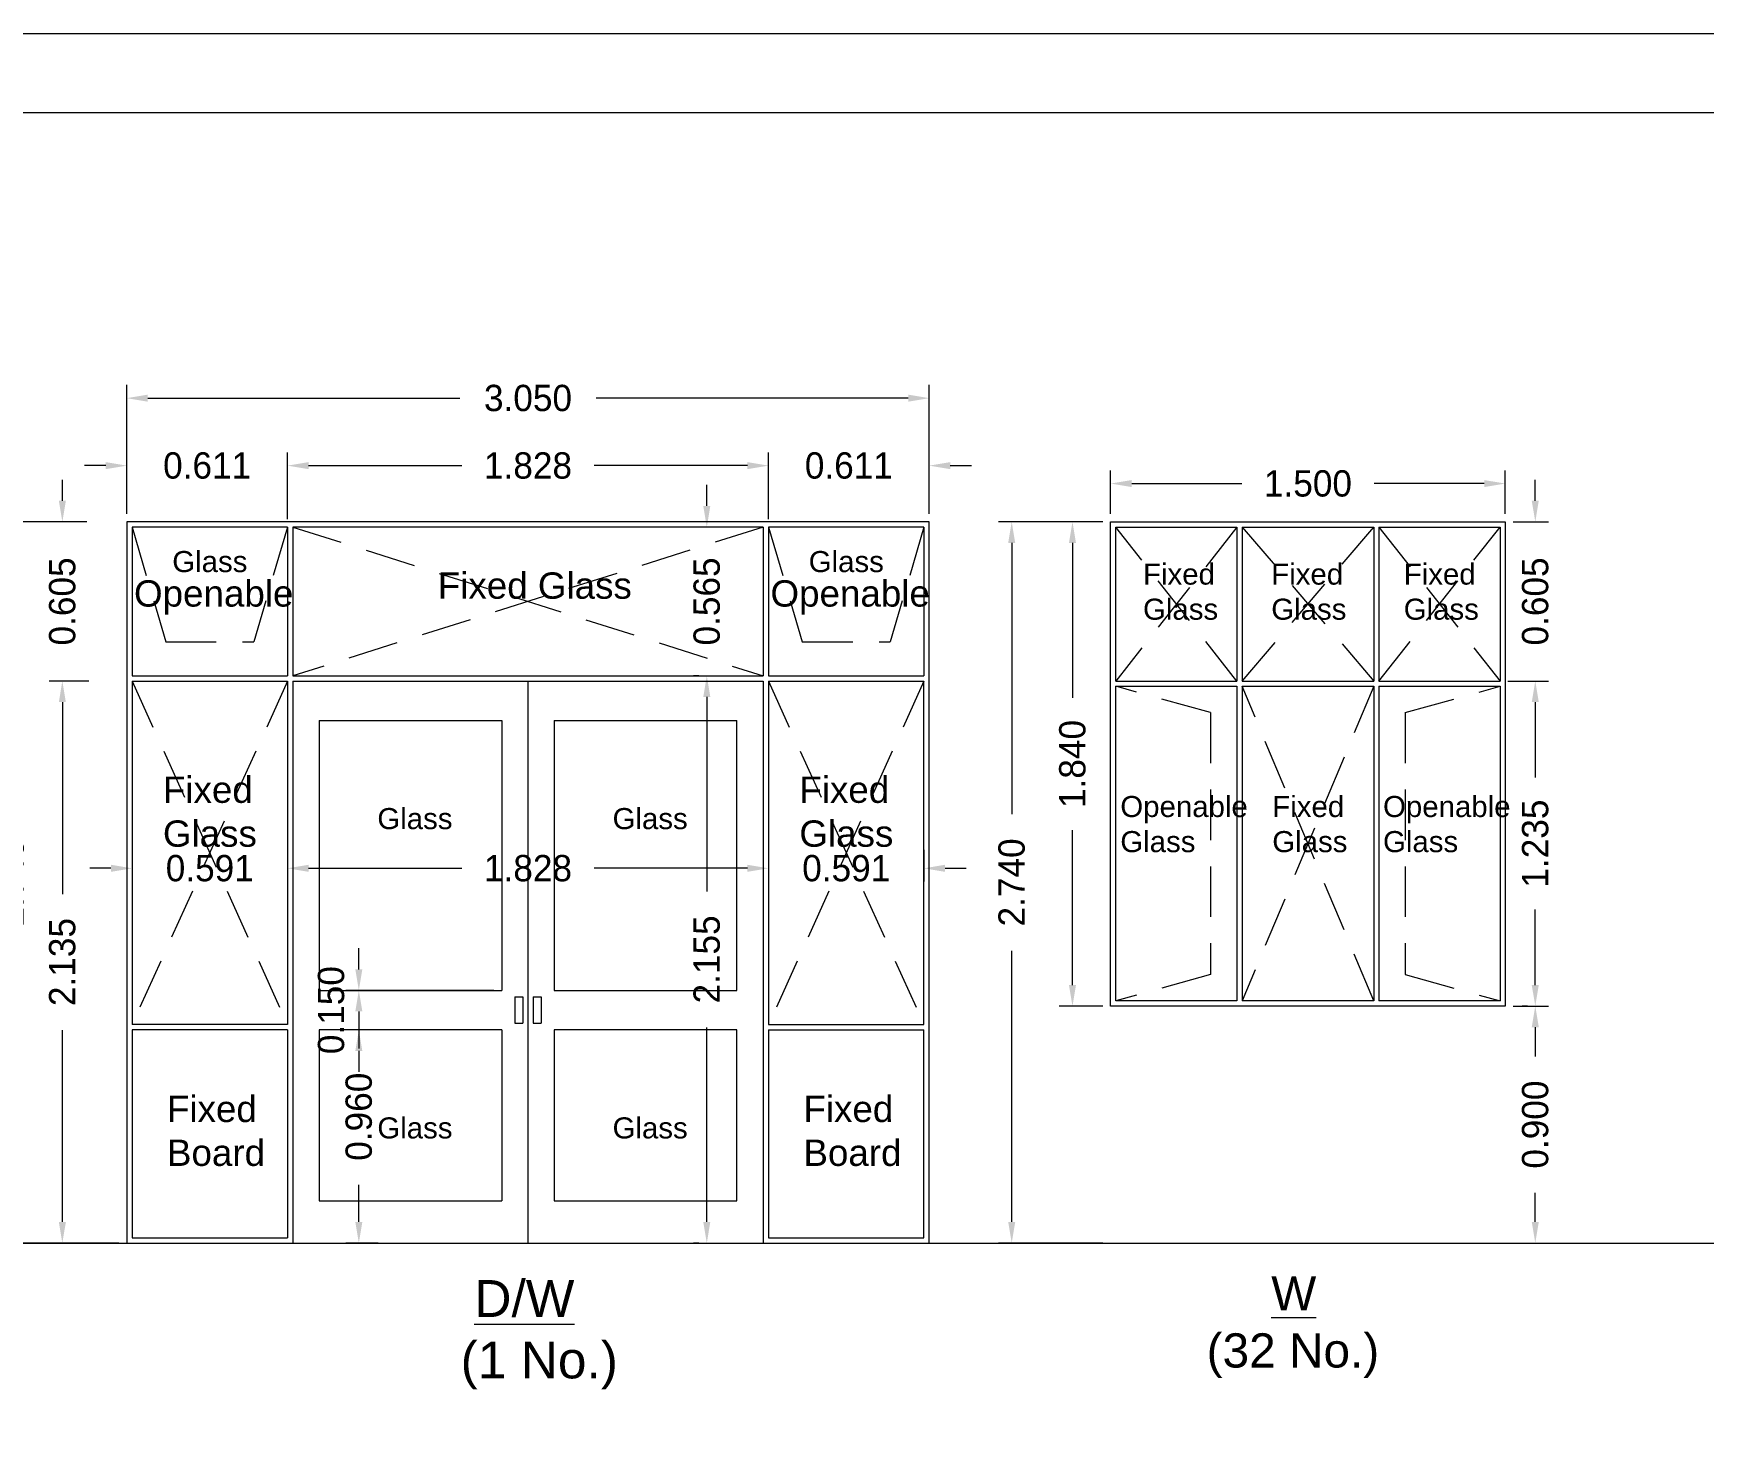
# Model space of a CAD drawing. Header units: millimetres. Extents: x 3614 to 12428, y -844 to 6844.
# Drawn here: x 5335.07 to 5341.42, y -753.11 to -747.74 of the extents above; entities that cross this region are included whole.
import ezdxf

# ---------------------------------------------------------------- set-up
doc = ezdxf.new("R2010")
doc.units = ezdxf.units.MM
doc.header["$LTSCALE"] = 40
doc.header["$MEASUREMENT"] = 0
doc.header["$PDMODE"] = 32
doc.header["$PDSIZE"] = 0.02
doc.linetypes.add('ACAD_ISO02W100', pattern=[15, 12, -3])
doc.layers.get('Defpoints').update_dxf_attribs({"linetype": 'CONTINUOUS', "lineweight": 20})
for name, color, linetype, lineweight in [('dim.1', 6, 'CONTINUOUS', 18), ('FLOOR FINISH', 10, 'CONTINUOUS', 15), ('TEXT', 7, 'CONTINUOUS', 20), ('Text-2', 180, 'CONTINUOUS', 15), ('Window', 150, 'CONTINUOUS', 15), ('Window n door', 150, 'CONTINUOUS', 15)]:
    doc.layers.add(name, color=color, linetype=linetype, lineweight=lineweight)
doc.layers.add('Text.', color=7, linetype='CONTINUOUS')
doc.styles.add('L120', font='simplex.shx', dxfattribs={"height": 1})
doc.styles.add('Tabrej', font='GOTHIC.TTF')
doc.dimstyles.new('Tabrej', dxfattribs={"dimtxt": 0.5, "dimasz": 0.45, "dimexe": 0.18, "dimexo": 0.0625, "dimgap": 0.09, "dimtad": 0, "dimdec": 3, "dimzin": 0, "dimdsep": 46, "dimtxsty": 'Tabrej', "dimcen": 0, "dimclrd": 256, "dimclre": 256, "dimclrt": 7, "dimaunit": 1, "dimadec": 3, "dimazin": 0, "dimtfac": 1, "dimtdec": 3, "dimtofl": 0, "dimtmove": 0, "dimatfit": 3, "dimfxl": 0, "dimtolj": 1, "dimtzin": 0, "dimlwd": -1, "dimlwe": -1, "dimarcsym": 0})

# ---------------------------------------------------------------- blocks, each defined once
blk = doc.blocks.new('*D497')
at = {"layer": 'Defpoints', "color": 0, "ltscale": 0.05, "transparency": 16777216}
for p in [(5335.3058, -749.5962), (5335.183, -750.2013), (5335.3137, -750.2013)]:
    blk.add_point(p, dxfattribs=at)
at = {"layer": 'dim.1', "ltscale": 0.05, "transparency": 16777216}
for p, q in [((5335.183, -749.5162), (5335.183, -749.4362)), ((5335.2758, -749.5962), (5335.133, -749.5962)), ((5335.2837, -750.2013), (5335.133, -750.2013)), ((5335.183, -750.2813), (5335.183, -750.3613))]:
    blk.add_line(p, q, dxfattribs=at)
for points in [[(5335.1697, -749.5162), (5335.1964, -749.5162), (5335.183, -749.5962)], [(5335.1697, -750.2813), (5335.1964, -750.2813), (5335.183, -750.2013)]]:
    blk.add_solid(points, dxfattribs=at)
at = {"layer": 'dim.1', "color": 7, "ltscale": 0.05, "transparency": 16777216, "insert": (5335.183, -749.8988), "char_height": 0.1, "attachment_point": 5, "rotation": 90, "style": 'Tabrej'}
blk.add_mtext('\\A1;0.605', dxfattribs=at)
blk = doc.blocks.new('*D498')
at = {"layer": 'Defpoints', "color": 0, "ltscale": 0.05, "transparency": 16777216}
for p in [(5335.3137, -750.2013), (5335.183, -752.3363), (5335.4278, -752.3363)]:
    blk.add_point(p, dxfattribs=at)
at = {"layer": 'dim.1', "ltscale": 0.05, "transparency": 16777216}
for p, q in [((5335.2837, -750.2013), (5335.133, -750.2013)), ((5335.183, -750.2813), (5335.183, -751.0103)), ((5335.183, -752.2563), (5335.183, -751.5273)), ((5335.3978, -752.3363), (5335.133, -752.3363))]:
    blk.add_line(p, q, dxfattribs=at)
for points in [[(5335.1697, -750.2813), (5335.1964, -750.2813), (5335.183, -750.2013)], [(5335.1697, -752.2563), (5335.1964, -752.2563), (5335.183, -752.3363)]]:
    blk.add_solid(points, dxfattribs=at)
at = {"layer": 'dim.1', "color": 7, "ltscale": 0.05, "transparency": 16777216, "insert": (5335.183, -751.2688), "char_height": 0.1, "attachment_point": 5, "rotation": 90, "style": 'Tabrej'}
blk.add_mtext('\\A1;2.135', dxfattribs=at)
blk = doc.blocks.new('*D499')
at = {"layer": 'Defpoints', "color": 0, "ltscale": 0.05, "transparency": 16777216}
for p in [(5335.3058, -749.5962), (5334.9868, -752.3363), (5335.4278, -752.3363)]:
    blk.add_point(p, dxfattribs=at)
at = {"layer": 'dim.1', "ltscale": 0.05, "transparency": 16777216}
for p, q in [((5335.2758, -749.5962), (5334.9368, -749.5962)), ((5334.9868, -749.6762), (5334.9868, -750.707)), ((5334.9868, -752.2563), (5334.9868, -751.2255)), ((5335.3978, -752.3363), (5334.9368, -752.3363))]:
    blk.add_line(p, q, dxfattribs=at)
for points in [[(5334.9735, -749.6762), (5335.0001, -749.6762), (5334.9868, -749.5962)], [(5334.9735, -752.2563), (5335.0001, -752.2563), (5334.9868, -752.3363)]]:
    blk.add_solid(points, dxfattribs=at)
at = {"layer": 'dim.1', "color": 7, "ltscale": 0.05, "transparency": 16777216, "insert": (5334.9868, -750.9663), "char_height": 0.1, "attachment_point": 5, "rotation": 90, "style": 'Tabrej'}
blk.add_mtext('\\A1;2.740', dxfattribs=at)
blk = doc.blocks.new('*D500')
at = {"layer": 'Defpoints', "color": 0, "ltscale": 0.05, "transparency": 16777216}
for p in [(5337.8668, -749.3829), (5336.0388, -749.6162), (5337.8668, -749.6162)]:
    blk.add_point(p, dxfattribs=at)
at = {"layer": 'dim.1', "ltscale": 0.05, "transparency": 16777216}
for p, q in [((5336.0388, -749.5862), (5336.0388, -749.3329)), ((5337.8668, -749.5862), (5337.8668, -749.3329)), ((5336.1188, -749.3829), (5336.7014, -749.3829)), ((5337.7868, -749.3829), (5337.2041, -749.3829))]:
    blk.add_line(p, q, dxfattribs=at)
for points in [[(5336.1188, -749.3696), (5336.1188, -749.3962), (5336.0388, -749.3829)], [(5337.7868, -749.3696), (5337.7868, -749.3962), (5337.8668, -749.3829)]]:
    blk.add_solid(points, dxfattribs=at)
at = {"layer": 'dim.1', "color": 7, "ltscale": 0.05, "transparency": 16777216, "insert": (5336.9528, -749.3829), "char_height": 0.1, "attachment_point": 5, "style": 'Tabrej'}
blk.add_mtext('\\A1;1.828', dxfattribs=at)
blk = doc.blocks.new('*D501')
at = {"layer": 'Defpoints', "color": 0, "ltscale": 0.05, "transparency": 16777216}
for p in [(5335.4278, -749.3829), (5335.4278, -749.5962), (5336.0388, -749.6162)]:
    blk.add_point(p, dxfattribs=at)
at = {"layer": 'dim.1', "ltscale": 0.05, "transparency": 16777216}
for p, q in [((5335.4278, -749.5662), (5335.4278, -749.3329)), ((5336.0388, -749.5862), (5336.0388, -749.3329)), ((5335.3478, -749.3829), (5335.2678, -749.3829)), ((5336.1188, -749.3829), (5336.1988, -749.3829))]:
    blk.add_line(p, q, dxfattribs=at)
for points in [[(5335.3478, -749.3696), (5335.3478, -749.3962), (5335.4278, -749.3829)], [(5336.1188, -749.3696), (5336.1188, -749.3962), (5336.0388, -749.3829)]]:
    blk.add_solid(points, dxfattribs=at)
at = {"layer": 'dim.1', "color": 7, "ltscale": 0.05, "transparency": 16777216, "insert": (5335.7333, -749.3829), "char_height": 0.1, "attachment_point": 5, "style": 'Tabrej'}
blk.add_mtext('\\A1;0.611', dxfattribs=at)
blk = doc.blocks.new('*D502')
at = {"layer": 'Defpoints', "color": 0, "ltscale": 0.05, "transparency": 16777216}
for p in [(5338.4778, -749.3829), (5337.8668, -749.6162), (5338.4778, -749.5962)]:
    blk.add_point(p, dxfattribs=at)
at = {"layer": 'dim.1', "ltscale": 0.05, "transparency": 16777216}
for p, q in [((5337.8668, -749.5862), (5337.8668, -749.3329)), ((5338.4778, -749.5662), (5338.4778, -749.3329)), ((5337.7868, -749.3829), (5337.7068, -749.3829)), ((5338.5578, -749.3829), (5338.6378, -749.3829))]:
    blk.add_line(p, q, dxfattribs=at)
for points in [[(5337.7868, -749.3696), (5337.7868, -749.3962), (5337.8668, -749.3829)], [(5338.5578, -749.3696), (5338.5578, -749.3962), (5338.4778, -749.3829)]]:
    blk.add_solid(points, dxfattribs=at)
at = {"layer": 'dim.1', "color": 7, "ltscale": 0.05, "transparency": 16777216, "insert": (5338.1723, -749.3829), "char_height": 0.1, "attachment_point": 5, "style": 'Tabrej'}
blk.add_mtext('\\A1;0.611', dxfattribs=at)
blk = doc.blocks.new('*D503')
at = {"layer": 'Defpoints', "color": 0, "ltscale": 0.05, "transparency": 16777216}
for p in [(5338.4778, -749.1265), (5335.4278, -749.5962), (5338.4778, -749.5962)]:
    blk.add_point(p, dxfattribs=at)
at = {"layer": 'dim.1', "ltscale": 0.05, "transparency": 16777216}
for p, q in [((5335.4278, -749.5662), (5335.4278, -749.0765)), ((5338.4778, -749.5662), (5338.4778, -749.0765)), ((5335.5078, -749.1265), (5336.6939, -749.1265)), ((5338.3978, -749.1265), (5337.2117, -749.1265))]:
    blk.add_line(p, q, dxfattribs=at)
for points in [[(5335.5078, -749.1132), (5335.5078, -749.1399), (5335.4278, -749.1265)], [(5338.3978, -749.1132), (5338.3978, -749.1399), (5338.4778, -749.1265)]]:
    blk.add_solid(points, dxfattribs=at)
at = {"layer": 'dim.1', "color": 7, "ltscale": 0.05, "transparency": 16777216, "insert": (5336.9528, -749.1265), "char_height": 0.1, "attachment_point": 5, "style": 'Tabrej'}
blk.add_mtext('\\A1;3.050', dxfattribs=at)
blk = doc.blocks.new('*D504')
at = {"layer": 'Defpoints', "color": 0, "ltscale": 0.05, "transparency": 16777216}
for p in [(5335.4478, -750.2013), (5336.0388, -750.2013), (5336.0388, -750.9127)]:
    blk.add_point(p, dxfattribs=at)
at = {"layer": 'dim.1', "ltscale": 0.05, "transparency": 16777216}
for p, q in [((5335.4478, -750.2313), (5335.4478, -750.9627)), ((5336.0388, -750.2313), (5336.0388, -750.9627)), ((5335.3678, -750.9127), (5335.2878, -750.9127)), ((5336.1188, -750.9127), (5336.1988, -750.9127))]:
    blk.add_line(p, q, dxfattribs=at)
for points in [[(5335.3678, -750.8993), (5335.3678, -750.926), (5335.4478, -750.9127)], [(5336.1188, -750.8993), (5336.1188, -750.926), (5336.0388, -750.9127)]]:
    blk.add_solid(points, dxfattribs=at)
at = {"layer": 'dim.1', "color": 7, "ltscale": 0.05, "transparency": 16777216, "insert": (5335.7433, -750.9127), "char_height": 0.1, "attachment_point": 5, "style": 'Tabrej'}
blk.add_mtext('\\A1;0.591', dxfattribs=at)
blk = doc.blocks.new('*D505')
at = {"layer": 'Defpoints', "color": 0, "ltscale": 0.05, "transparency": 16777216}
for p in [(5337.8668, -750.8539), (5336.0388, -750.8932), (5336.0388, -750.9127)]:
    blk.add_point(p, dxfattribs=at)
at = {"layer": 'dim.1', "ltscale": 0.05, "transparency": 16777216}
for p, q in [((5337.8668, -750.8839), (5337.8668, -750.9627)), ((5336.0388, -750.9232), (5336.0388, -750.9627)), ((5336.1188, -750.9127), (5336.7014, -750.9127)), ((5337.7868, -750.9127), (5337.2041, -750.9127))]:
    blk.add_line(p, q, dxfattribs=at)
for points in [[(5336.1188, -750.8993), (5336.1188, -750.926), (5336.0388, -750.9127)], [(5337.7868, -750.8993), (5337.7868, -750.926), (5337.8668, -750.9127)]]:
    blk.add_solid(points, dxfattribs=at)
at = {"layer": 'dim.1', "color": 7, "ltscale": 0.05, "transparency": 16777216, "insert": (5336.9528, -750.9127), "char_height": 0.1, "attachment_point": 5, "style": 'Tabrej'}
blk.add_mtext('\\A1;1.828', dxfattribs=at)
blk = doc.blocks.new('*D506')
at = {"layer": 'Defpoints', "color": 0, "ltscale": 0.05, "transparency": 16777216}
for p in [(5338.4578, -750.8122), (5337.8668, -750.8539), (5337.8668, -750.9127)]:
    blk.add_point(p, dxfattribs=at)
at = {"layer": 'dim.1', "ltscale": 0.05, "transparency": 16777216}
for p, q in [((5337.8668, -750.8839), (5337.8668, -750.9627)), ((5338.4578, -750.8422), (5338.4578, -750.9627)), ((5337.7868, -750.9127), (5337.7068, -750.9127)), ((5338.5378, -750.9127), (5338.6178, -750.9127))]:
    blk.add_line(p, q, dxfattribs=at)
for points in [[(5337.7868, -750.8993), (5337.7868, -750.926), (5337.8668, -750.9127)], [(5338.5378, -750.8993), (5338.5378, -750.926), (5338.4578, -750.9127)]]:
    blk.add_solid(points, dxfattribs=at)
at = {"layer": 'dim.1', "color": 7, "ltscale": 0.05, "transparency": 16777216, "insert": (5338.1623, -750.9127), "char_height": 0.1, "attachment_point": 5, "style": 'Tabrej'}
blk.add_mtext('\\A1;0.591', dxfattribs=at)
blk = doc.blocks.new('*D507')
at = {"layer": 'Defpoints', "color": 0, "ltscale": 0.05, "transparency": 16777216}
for p in [(5336.3099, -751.3765), (5336.3099, -751.3765), (5336.4129, -752.3363)]:
    blk.add_point(p, dxfattribs=at)
at = {"layer": 'dim.1', "ltscale": 0.05, "transparency": 16777216}
for p, q in [((5336.2799, -751.3765), (5336.2599, -751.3765)), ((5336.3099, -751.4565), (5336.3099, -751.5972)), ((5336.3099, -752.2563), (5336.3099, -752.1155)), ((5336.3829, -752.3363), (5336.2599, -752.3363))]:
    blk.add_line(p, q, dxfattribs=at)
for points in [[(5336.2965, -751.4565), (5336.3232, -751.4565), (5336.3099, -751.3765)], [(5336.2965, -752.2563), (5336.3232, -752.2563), (5336.3099, -752.3363)]]:
    blk.add_solid(points, dxfattribs=at)
at = {"layer": 'dim.1', "color": 7, "ltscale": 0.05, "transparency": 16777216, "insert": (5336.3099, -751.8564), "char_height": 0.1, "attachment_point": 5, "rotation": 90, "style": 'Tabrej'}
blk.add_mtext('\\A1;0.960', dxfattribs=at)
blk = doc.blocks.new('*D508')
at = {"layer": 'Defpoints', "color": 0, "ltscale": 0.05, "transparency": 16777216}
for p in [(5336.8528, -751.3765), (5336.3099, -751.5265), (5336.3099, -751.5265)]:
    blk.add_point(p, dxfattribs=at)
at = {"layer": 'dim.1', "ltscale": 0.05, "transparency": 16777216}
for p, q in [((5336.3099, -751.2965), (5336.3099, -751.2165)), ((5336.8228, -751.3765), (5336.2599, -751.3765)), ((5336.2799, -751.5265), (5336.2599, -751.5265)), ((5336.3099, -751.6065), (5336.3099, -751.6865))]:
    blk.add_line(p, q, dxfattribs=at)
for points in [[(5336.2965, -751.2965), (5336.3232, -751.2965), (5336.3099, -751.3765)], [(5336.2965, -751.6065), (5336.3232, -751.6065), (5336.3099, -751.5265)]]:
    blk.add_solid(points, dxfattribs=at)
at = {"layer": 'dim.1', "color": 7, "ltscale": 0.05, "transparency": 16777216, "insert": (5336.2048, -751.4515), "char_height": 0.1, "attachment_point": 5, "rotation": 90, "style": 'Tabrej'}
blk.add_mtext('\\A1;0.150', dxfattribs=at)
blk = doc.blocks.new('*D509')
at = {"layer": 'Defpoints', "color": 0, "ltscale": 0.05, "transparency": 16777216}
for p in [(5337.6324, -749.6162), (5337.6324, -750.1813), (5337.6324, -750.1813)]:
    blk.add_point(p, dxfattribs=at)
at = {"layer": 'dim.1', "ltscale": 0.05, "transparency": 16777216}
for p, q in [((5337.6324, -749.5362), (5337.6324, -749.4562)), ((5337.6024, -749.6162), (5337.5824, -749.6162)), ((5337.6024, -750.1813), (5337.5824, -750.1813)), ((5337.6324, -750.2613), (5337.6324, -750.3413))]:
    blk.add_line(p, q, dxfattribs=at)
for points in [[(5337.619, -749.5362), (5337.6457, -749.5362), (5337.6324, -749.6162)], [(5337.619, -750.2613), (5337.6457, -750.2613), (5337.6324, -750.1813)]]:
    blk.add_solid(points, dxfattribs=at)
at = {"layer": 'dim.1', "color": 7, "ltscale": 0.05, "transparency": 16777216, "insert": (5337.6324, -749.8988), "char_height": 0.1, "attachment_point": 5, "rotation": 90, "style": 'Tabrej'}
blk.add_mtext('\\A1;0.565', dxfattribs=at)
blk = doc.blocks.new('*D510')
at = {"layer": 'Defpoints', "color": 0, "ltscale": 0.05, "transparency": 16777216}
for p in [(5337.6324, -750.1813), (5337.6324, -752.3363), (5337.6324, -752.3363)]:
    blk.add_point(p, dxfattribs=at)
at = {"layer": 'dim.1', "ltscale": 0.05, "transparency": 16777216}
for p, q in [((5337.6024, -750.1813), (5337.5824, -750.1813)), ((5337.6324, -750.2613), (5337.6324, -751.0003)), ((5337.6324, -752.2563), (5337.6324, -751.5173)), ((5337.6024, -752.3363), (5337.5824, -752.3363))]:
    blk.add_line(p, q, dxfattribs=at)
for points in [[(5337.619, -750.2613), (5337.6457, -750.2613), (5337.6324, -750.1813)], [(5337.619, -752.2563), (5337.6457, -752.2563), (5337.6324, -752.3363)]]:
    blk.add_solid(points, dxfattribs=at)
at = {"layer": 'dim.1', "color": 7, "ltscale": 0.05, "transparency": 16777216, "insert": (5337.6324, -751.2588), "char_height": 0.1, "attachment_point": 5, "rotation": 90, "style": 'Tabrej'}
blk.add_mtext('\\A1;2.155', dxfattribs=at)
blk = doc.blocks.new('*D511')
at = {"layer": 'Defpoints', "color": 0, "ltscale": 0.05, "transparency": 16777216}
for p in [(5340.7812, -751.4363), (5340.6672, -752.3363), (5340.7812, -752.3363)]:
    blk.add_point(p, dxfattribs=at)
at = {"layer": 'dim.1', "ltscale": 0.05, "transparency": 16777216}
for p, q in [((5340.7512, -751.4363), (5340.7312, -751.4363)), ((5340.7812, -751.5163), (5340.7812, -751.6272)), ((5340.7812, -752.2563), (5340.7812, -752.1454)), ((5340.6972, -752.3363), (5340.8312, -752.3363))]:
    blk.add_line(p, q, dxfattribs=at)
for points in [[(5340.7678, -751.5163), (5340.7945, -751.5163), (5340.7812, -751.4363)], [(5340.7678, -752.2563), (5340.7945, -752.2563), (5340.7812, -752.3363)]]:
    blk.add_solid(points, dxfattribs=at)
at = {"layer": 'dim.1', "color": 7, "ltscale": 0.05, "transparency": 16777216, "insert": (5340.7812, -751.8863), "char_height": 0.1, "attachment_point": 5, "rotation": 90, "style": 'Tabrej'}
blk.add_mtext('\\A1;0.900', dxfattribs=at)
blk = doc.blocks.new('*D512')
at = {"layer": 'Defpoints', "color": 0, "ltscale": 0.05, "transparency": 16777216}
for p in [(5340.6672, -749.5963), (5340.6472, -750.2013), (5340.7812, -750.2013)]:
    blk.add_point(p, dxfattribs=at)
at = {"layer": 'dim.1', "ltscale": 0.05, "transparency": 16777216}
for p, q in [((5340.7812, -749.5163), (5340.7812, -749.4363)), ((5340.6972, -749.5963), (5340.8312, -749.5963)), ((5340.6772, -750.2013), (5340.8312, -750.2013)), ((5340.7812, -750.2813), (5340.7812, -750.3613))]:
    blk.add_line(p, q, dxfattribs=at)
for points in [[(5340.7678, -749.5163), (5340.7945, -749.5163), (5340.7812, -749.5963)], [(5340.7678, -750.2813), (5340.7945, -750.2813), (5340.7812, -750.2013)]]:
    blk.add_solid(points, dxfattribs=at)
at = {"layer": 'dim.1', "color": 7, "ltscale": 0.05, "transparency": 16777216, "insert": (5340.7812, -749.8988), "char_height": 0.1, "attachment_point": 5, "rotation": 90, "style": 'Tabrej'}
blk.add_mtext('\\A1;0.605', dxfattribs=at)
blk = doc.blocks.new('*D513')
at = {"layer": 'Defpoints', "color": 0, "ltscale": 0.05, "transparency": 16777216}
for p in [(5340.6472, -750.2013), (5340.7812, -750.2013), (5340.6672, -751.4363)]:
    blk.add_point(p, dxfattribs=at)
at = {"layer": 'dim.1', "ltscale": 0.05, "transparency": 16777216}
for p, q in [((5340.6772, -750.2013), (5340.8312, -750.2013)), ((5340.7812, -750.2813), (5340.7812, -750.5682)), ((5340.7812, -751.3563), (5340.7812, -751.0694)), ((5340.6972, -751.4363), (5340.8312, -751.4363))]:
    blk.add_line(p, q, dxfattribs=at)
for points in [[(5340.7678, -750.2813), (5340.7945, -750.2813), (5340.7812, -750.2013)], [(5340.7678, -751.3563), (5340.7945, -751.3563), (5340.7812, -751.4363)]]:
    blk.add_solid(points, dxfattribs=at)
at = {"layer": 'dim.1', "color": 7, "ltscale": 0.05, "transparency": 16777216, "insert": (5340.7812, -750.8188), "char_height": 0.1, "attachment_point": 5, "rotation": 90, "style": 'Tabrej'}
blk.add_mtext('\\A1;1.235', dxfattribs=at)
blk = doc.blocks.new('*D514')
at = {"layer": 'Defpoints', "color": 0, "ltscale": 0.05, "transparency": 16777216}
for p in [(5339.1672, -749.451), (5339.1672, -749.5963), (5340.6672, -749.5963)]:
    blk.add_point(p, dxfattribs=at)
at = {"layer": 'dim.1', "ltscale": 0.05, "transparency": 16777216}
for p, q in [((5339.1672, -749.5663), (5339.1672, -749.401)), ((5340.6672, -749.5663), (5340.6672, -749.401)), ((5339.2472, -749.451), (5339.6658, -749.451)), ((5340.5872, -749.451), (5340.1687, -749.451))]:
    blk.add_line(p, q, dxfattribs=at)
for points in [[(5339.2472, -749.4377), (5339.2472, -749.4643), (5339.1672, -749.451)], [(5340.5872, -749.4377), (5340.5872, -749.4643), (5340.6672, -749.451)]]:
    blk.add_solid(points, dxfattribs=at)
at = {"layer": 'dim.1', "color": 7, "ltscale": 0.05, "transparency": 16777216, "insert": (5339.9172, -749.451), "char_height": 0.1, "attachment_point": 5, "style": 'Tabrej'}
blk.add_mtext('\\A1;1.500', dxfattribs=at)
blk = doc.blocks.new('*D515')
at = {"layer": 'Defpoints', "color": 0, "ltscale": 0.05, "transparency": 16777216}
for p in [(5339.1672, -749.5963), (5339.0222, -751.4363), (5339.1672, -751.4363)]:
    blk.add_point(p, dxfattribs=at)
at = {"layer": 'dim.1', "ltscale": 0.05, "transparency": 16777216}
for p, q in [((5339.1372, -749.5963), (5338.9722, -749.5963)), ((5339.0222, -749.6763), (5339.0222, -750.2648)), ((5339.0222, -751.3563), (5339.0222, -750.7678)), ((5339.1372, -751.4363), (5338.9722, -751.4363))]:
    blk.add_line(p, q, dxfattribs=at)
for points in [[(5339.0088, -749.6763), (5339.0355, -749.6763), (5339.0222, -749.5963)], [(5339.0088, -751.3563), (5339.0355, -751.3563), (5339.0222, -751.4363)]]:
    blk.add_solid(points, dxfattribs=at)
at = {"layer": 'dim.1', "color": 7, "ltscale": 0.05, "transparency": 16777216, "insert": (5339.0222, -750.5163), "char_height": 0.1, "attachment_point": 5, "rotation": 90, "style": 'Tabrej'}
blk.add_mtext('\\A1;1.840', dxfattribs=at)
blk = doc.blocks.new('*D516')
at = {"layer": 'Defpoints', "color": 0, "ltscale": 0.05, "transparency": 16777216}
for p in [(5339.1672, -749.5963), (5338.7913, -752.3363), (5339.1672, -752.3363)]:
    blk.add_point(p, dxfattribs=at)
at = {"layer": 'dim.1', "ltscale": 0.05, "transparency": 16777216}
for p, q in [((5339.1372, -749.5963), (5338.7413, -749.5963)), ((5338.7913, -749.6763), (5338.7913, -750.707)), ((5338.7913, -752.2563), (5338.7913, -751.2256)), ((5339.1372, -752.3363), (5338.7413, -752.3363))]:
    blk.add_line(p, q, dxfattribs=at)
for points in [[(5338.7779, -749.6763), (5338.8046, -749.6763), (5338.7913, -749.5963)], [(5338.7779, -752.2563), (5338.8046, -752.2563), (5338.7913, -752.3363)]]:
    blk.add_solid(points, dxfattribs=at)
at = {"layer": 'dim.1', "color": 7, "ltscale": 0.05, "transparency": 16777216, "insert": (5338.7913, -750.9663), "char_height": 0.1, "attachment_point": 5, "rotation": 90, "style": 'Tabrej'}
blk.add_mtext('\\A1;2.740', dxfattribs=at)

msp = doc.modelspace()

# ---------------------------------------------------------------- linework, layer by layer
at = {"layer": 'Defpoints', "ltscale": 0.05}
for points in [[(5342.7218, -760.2161), (5326.7257, -760.2161), (5326.7257, -747.7408), (5342.7218, -747.7408)], [(5342.4218, -759.9161), (5327.0257, -759.9161), (5327.0257, -748.0408), (5342.4218, -748.0408)]]:
    msp.add_lwpolyline(points, close=True, dxfattribs=at)
at = {"layer": 'FLOOR FINISH', "ltscale": 0.05}
msp.add_line((5327.8583, -752.3363), (5341.9748, -752.3363), dxfattribs=at)
at = {"layer": 'Window', "ltscale": 0.05}
for p, q in [((5339.6472, -749.6163), (5339.6472, -750.2013)), ((5339.6672, -749.6163), (5339.6672, -750.2013)), ((5340.1672, -749.6163), (5340.1672, -750.2013)), ((5340.1872, -749.6163), (5340.1872, -750.2013)), ((5339.1872, -750.2013), (5339.6472, -750.2013)), ((5339.1872, -750.2213), (5339.6472, -750.2213)), ((5339.6472, -750.2213), (5339.6472, -751.4163)), ((5339.6672, -750.2013), (5340.1672, -750.2013)), ((5339.6672, -750.2213), (5339.6672, -751.4163)), ((5339.6672, -750.2213), (5340.1672, -750.2213)), ((5340.1672, -750.2213), (5340.1672, -751.4163)), ((5340.1872, -750.2013), (5340.6472, -750.2013)), ((5340.1872, -750.2213), (5340.1872, -751.4163)), ((5340.1872, -750.2213), (5340.6472, -750.2213))]:
    msp.add_line(p, q, dxfattribs=at)
msp.add_lwpolyline([(5339.1672, -749.5963), (5340.6672, -749.5963), (5340.6672, -751.4363), (5339.1672, -751.4363)], close=True, dxfattribs=at)
for points in [[(5339.1872, -750.2013), (5339.1872, -749.6163), (5339.6472, -749.6163)], [(5339.6672, -749.6163), (5340.1672, -749.6163)], [(5340.1872, -749.6163), (5340.6472, -749.6163), (5340.6472, -750.2013)], [(5339.6472, -751.4163), (5339.1872, -751.4163), (5339.1872, -750.2213)], [(5340.6472, -750.2213), (5340.6472, -751.4163), (5340.1872, -751.4163)], [(5340.1672, -751.4163), (5339.6672, -751.4163)]]:
    msp.add_lwpolyline(points, dxfattribs=at)
at = {"layer": 'Window n door', "ltscale": 0.05}
for p, q in [((5336.0388, -749.6162), (5335.4478, -749.6162)), ((5335.4478, -749.6162), (5335.4478, -750.1813)), ((5336.0388, -749.6162), (5336.0388, -750.1813)), ((5336.0588, -749.6162), (5336.0588, -750.1813)), ((5337.8468, -749.6162), (5336.0588, -749.6162)), ((5337.8468, -749.6162), (5337.8468, -750.1813)), ((5337.8668, -749.6162), (5337.8668, -750.1813)), ((5338.4578, -749.6162), (5337.8668, -749.6162)), ((5338.4578, -749.6162), (5338.4578, -750.1813)), ((5335.4478, -750.1813), (5336.0388, -750.1813)), ((5336.0588, -750.1813), (5337.8468, -750.1813)), ((5337.8668, -750.1813), (5338.4578, -750.1813)), ((5335.4478, -750.2013), (5336.0388, -750.2013)), ((5335.4478, -750.2013), (5335.4478, -751.5065)), ((5336.0388, -750.2013), (5336.0388, -751.5065)), ((5336.0588, -750.2013), (5337.8468, -750.2013)), ((5336.0588, -750.2013), (5336.0588, -752.3363)), ((5336.9528, -750.2013), (5336.9528, -752.3363)), ((5337.8468, -750.2013), (5337.8468, -752.3363)), ((5337.8668, -750.2013), (5338.4578, -750.2013)), ((5337.8668, -750.2013), (5337.8668, -751.5065)), ((5338.4578, -751.5065), (5338.4578, -750.2013)), ((5336.1588, -750.3513), (5336.8528, -750.3513)), ((5336.8528, -750.3513), (5336.8528, -751.3765)), ((5337.0528, -750.3513), (5337.7467, -750.3513)), ((5337.0528, -750.3513), (5337.0528, -751.3765)), ((5336.9028, -751.4015), (5336.9028, -751.5015)), ((5336.9328, -751.4015), (5336.9328, -751.5015)), ((5336.9728, -751.4015), (5336.9728, -751.5015)), ((5337.0028, -751.4015), (5337.0028, -751.5015)), ((5336.0388, -751.5065), (5335.4478, -751.5065)), ((5336.0388, -751.5265), (5335.4478, -751.5265)), ((5335.4478, -751.5265), (5335.4478, -752.3163)), ((5336.0388, -751.5265), (5336.0388, -752.3163)), ((5336.8528, -751.5265), (5336.8528, -752.1766)), ((5337.0528, -751.5265), (5337.0528, -752.1766)), ((5337.8668, -751.5065), (5338.4578, -751.5065)), ((5337.8668, -751.5265), (5337.8668, -752.3163)), ((5337.8668, -751.5265), (5338.4578, -751.5265)), ((5338.4578, -752.3163), (5338.4578, -751.5265)), ((5335.4478, -752.3163), (5336.0388, -752.3163)), ((5337.8668, -752.3163), (5338.4578, -752.3163))]:
    msp.add_line(p, q, dxfattribs=at)
at = {"layer": 'Window n door', "linetype": 'ACAD_ISO02W100', "ltscale": 0.0004}
for p, q in [((5335.4478, -749.6162), (5335.5761, -750.0521)), ((5336.0388, -749.6162), (5335.9104, -750.0521)), ((5336.0588, -749.6162), (5337.8468, -750.1813)), ((5337.8468, -749.6162), (5336.0588, -750.1813)), ((5337.8668, -749.6162), (5337.9951, -750.0521)), ((5338.4578, -749.6162), (5338.3294, -750.0521)), ((5339.6472, -749.6163), (5339.1872, -750.2013)), ((5339.6472, -750.2013), (5339.1872, -749.6163)), ((5339.6672, -750.2013), (5340.1672, -749.6163)), ((5339.6672, -749.6163), (5340.1672, -750.2013)), ((5340.1872, -750.2013), (5340.6472, -749.6163)), ((5340.1872, -749.6163), (5340.6472, -750.2013)), ((5335.5761, -750.0521), (5335.9104, -750.0521)), ((5337.9951, -750.0521), (5338.3294, -750.0521)), ((5336.0388, -750.2013), (5335.4478, -751.5065)), ((5335.4478, -750.2013), (5336.0388, -751.5065)), ((5338.4578, -750.2013), (5337.8668, -751.5065)), ((5337.8668, -750.2013), (5338.4578, -751.5065)), ((5339.5472, -750.3213), (5339.1872, -750.2213)), ((5340.1672, -750.2213), (5339.6672, -751.4163)), ((5340.1672, -751.4163), (5339.6672, -750.2213)), ((5340.2872, -750.3213), (5340.6472, -750.2213)), ((5339.5472, -750.3213), (5339.5472, -751.3163)), ((5340.2872, -750.3213), (5340.2872, -751.3163)), ((5339.5472, -751.3163), (5339.1872, -751.4163)), ((5340.2872, -751.3163), (5340.6472, -751.4163))]:
    msp.add_line(p, q, dxfattribs=at)
at = {"layer": 'Window n door', "ltscale": 0.05}
for points in [[(5335.4278, -752.3363), (5338.4778, -752.3363), (5338.4778, -749.5962), (5335.4278, -749.5962), (5335.4278, -752.3363)], [(5336.1588, -750.3513), (5336.1588, -751.3765), (5336.8528, -751.3765)], [(5337.0528, -751.3765), (5337.7467, -751.3765), (5337.7467, -750.3513)], [(5336.9028, -751.4015), (5336.9328, -751.4015)], [(5336.9728, -751.4015), (5337.0028, -751.4015)], [(5336.8528, -751.5265), (5336.1588, -751.5265), (5336.1588, -752.1766), (5336.8528, -752.1766)], [(5336.9028, -751.5015), (5336.9328, -751.5015)], [(5336.9728, -751.5015), (5337.0028, -751.5015)], [(5337.0528, -752.1766), (5337.7467, -752.1766), (5337.7467, -751.5265), (5337.0528, -751.5265)]]:
    msp.add_lwpolyline(points, dxfattribs=at)

# ---------------------------------------------------------------- texts
at = {"layer": 'TEXT', "width": 6.842662, "attachment_point": 1, "rotation": 0, "style": 'L120'}
for s, insert, char_height in [('{\\fArial|b0|i0|c0|p34;Glass}', (5335.6007, -749.7073), 0.08001), ('{\\fArial|b0|i0|c0|p34;Glass}', (5338.0197, -749.7073), 0.08001), ('{\\fArial|b0|i0|c0|p34;Openable}', (5335.4554, -749.8184), 0.100013), ('{\\fArial|b0|i0|c0|p34;Fixed Glass}', (5336.6099, -749.7885), 0.100013), ('{\\fArial|b0|i0|c0|p34;Openable}', (5337.8744, -749.8184), 0.100013), ('{\\fArial|b0|i0|c0|p34;Fixed \\PGlass}', (5335.5652, -750.564), 0.100013), ('{\\fArial|b0|i0|c0|p34;Fixed \\PGlass}', (5337.9842, -750.564), 0.100013), ('{\\fArial|b0|i0|c0|p34;Glass}', (5336.3802, -750.6838), 0.08001), ('{\\fArial|b0|i0|c0|p34;Glass}', (5337.2742, -750.6838), 0.08001), ('{\\fArial|b0|i0|c0|p34;Fixed \\PBoard}', (5335.5806, -751.7766), 0.100013), ('{\\fArial|b0|i0|c0|p34;Fixed \\PBoard}', (5337.9996, -751.7766), 0.100013), ('{\\fArial|b0|i0|c0|p34;Glass}', (5336.3802, -751.8589), 0.08001), ('{\\fArial|b0|i0|c0|p34;Glass}', (5337.2742, -751.8589), 0.08001), ('\\pi3.2051;{\\fArial|b0|i0|c0|p34; \\LD/W\\l\\P\\pi3.0444;   (1 No.)}', (5333.4894, -752.4771), 0.140018)]:
    msp.add_mtext(s, dxfattribs=dict(at, insert=insert, char_height=char_height))
at = {"layer": 'Text-2', "ltscale": 0.05, "insert": (5339.5321, -752.4626), "char_height": 0.13, "width": 0.935895, "attachment_point": 1, "rotation": 0, "style": 'L120'}
msp.add_mtext('{\\fTimes New Roman|b0|i0|c0|p18;     \\fArial|b0|i0|c0|p34;\\LW\\P\\l(32 No.)}  \\P    ', dxfattribs=at)
at = {"layer": 'Text.', "ltscale": 0.05, "char_height": 0.08, "attachment_point": 1, "style": 'L120'}
for s, insert, width in [('{\\fArial|b0|i0|c0|p34;Fixed \\PGlass}', (5339.2903, -749.7549), 0.304154), ('{\\fArial|b0|i0|c0|p34;Fixed \\PGlass}', (5339.7777, -749.7549), 0.304154), ('{\\fArial|b0|i0|c0|p34;Fixed \\PGlass}', (5340.2812, -749.7549), 0.304154), ('{\\fArial|b0|i0|c0|p34;Openable \\PGlass}', (5339.204, -750.6379), 0.449601), ('{\\fArial|b0|i0|c0|p34;Fixed \\PGlass}', (5339.7816, -750.6379), 0.304154), ('{\\fArial|b0|i0|c0|p34;Openable \\PGlass}', (5340.2025, -750.6379), 0.449601)]:
    msp.add_mtext(s, dxfattribs=dict(at, insert=insert, width=width))

# ---------------------------------------------------------------- dimensions: what is measured, and where the dimension line sits
at = {"layer": 'dim.1', "ltscale": 0.05}
for base, p1, p2, picture, middle in [((5338.4778, -749.1265), (5335.4278, -749.5962), (5338.4778, -749.5962), '*D503', (5336.9528, -749.1265)), ((5335.4278, -749.3829), (5336.0388, -749.6162), (5335.4278, -749.5962), '*D501', (5335.7333, -749.3829)), ((5337.8668, -749.3829), (5336.0388, -749.6162), (5337.8668, -749.6162), '*D500', (5336.9528, -749.3829)), ((5338.4778, -749.3829), (5337.8668, -749.6162), (5338.4778, -749.5962), '*D502', (5338.1723, -749.3829)), ((5339.1672, -749.451), (5340.6672, -749.5963), (5339.1672, -749.5963), '*D514', (5339.9172, -749.451)), ((5336.0388, -750.9127), (5335.4478, -750.2013), (5336.0388, -750.2013), '*D504', (5335.7433, -750.9127)), ((5337.8668, -750.9127), (5338.4578, -750.8122), (5337.8668, -750.8539), '*D506', (5338.1623, -750.9127)), ((5336.0388, -750.9127), (5337.8668, -750.8539), (5336.0388, -750.8932), '*D505', (5336.9528, -750.9127))]:
    dim = msp.add_linear_dim(base=base, p1=p1, p2=p2, dimstyle='Tabrej', override={"dimtxt": 0.1, "dimasz": 0.08, "dimexe": 0.05, "dimexo": 0.03, "dimpost": '\\X', "dimsah": 1, "dimdle": 0.2, "dimtmove": 2}, dxfattribs=at)
    dim.commit()
    dim.dimension.update_dxf_attribs({"geometry": picture, "text_midpoint": middle})
for base, p1, p2, picture, middle in [((5335.183, -750.2013), (5335.3058, -749.5962), (5335.3137, -750.2013), '*D497', (5335.183, -749.8988)), ((5337.6324, -750.1813), (5337.6324, -749.6162), (5337.6324, -750.1813), '*D509', (5337.6324, -749.8988)), ((5340.7812, -750.2013), (5340.6672, -749.5963), (5340.6472, -750.2013), '*D512', (5340.7812, -749.8988)), ((5334.9868, -752.3363), (5335.3058, -749.5962), (5335.4278, -752.3363), '*D499', (5334.9868, -750.9663)), ((5338.7913, -752.3363), (5339.1672, -749.5963), (5339.1672, -752.3363), '*D516', (5338.7913, -750.9663)), ((5339.0222, -751.4363), (5339.1672, -749.5963), (5339.1672, -751.4363), '*D515', (5339.0222, -750.5163)), ((5337.6324, -752.3363), (5337.6324, -750.1813), (5337.6324, -752.3363), '*D510', (5337.6324, -751.2588)), ((5335.183, -752.3363), (5335.3137, -750.2013), (5335.4278, -752.3363), '*D498', (5335.183, -751.2688)), ((5340.7812, -750.2013), (5340.6672, -751.4363), (5340.6472, -750.2013), '*D513', (5340.7812, -750.8188)), ((5336.3099, -751.3765), (5336.4129, -752.3363), (5336.3099, -751.3765), '*D507', (5336.3099, -751.8564)), ((5340.7812, -752.3363), (5340.7812, -751.4363), (5340.6672, -752.3363), '*D511', (5340.7812, -751.8863))]:
    dim = msp.add_linear_dim(base=base, p1=p1, p2=p2, angle=90, dimstyle='Tabrej', override={"dimtxt": 0.1, "dimasz": 0.08, "dimexe": 0.05, "dimexo": 0.03, "dimpost": '\\X', "dimsah": 1, "dimdle": 0.2, "dimtmove": 2}, dxfattribs=at)
    dim.commit()
    dim.dimension.update_dxf_attribs({"geometry": picture, "text_midpoint": middle})
dim = msp.add_linear_dim(base=(5336.3099, -751.5265), p1=(5336.8528, -751.3765), p2=(5336.3099, -751.5265), angle=90, dimstyle='Tabrej', override={"dimtxt": 0.1, "dimasz": 0.08, "dimexe": 0.05, "dimexo": 0.03, "dimpost": '\\X', "dimsah": 1, "dimdle": 0.2, "dimtmove": 2}, dxfattribs=at)
dim.commit()
dim.dimension.update_dxf_attribs({"geometry": '*D508', "text_midpoint": (5336.2048, -751.4515), "dimtype": 160})

doc.saveas('drawing.dxf')
